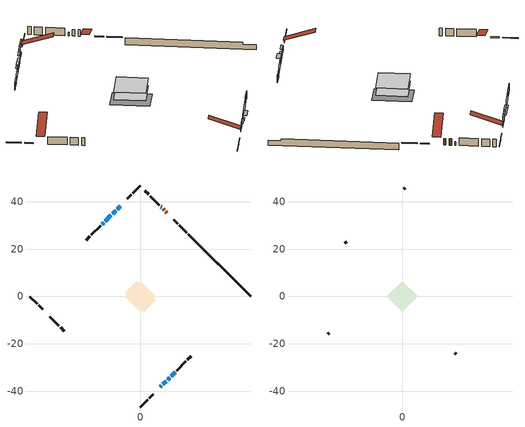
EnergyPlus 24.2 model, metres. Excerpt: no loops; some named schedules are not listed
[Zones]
conditioned space
 floor adiabatic (AdiabaticFloorConstruction): -6.54,0 0,6.54 6.54,0 0,-6.54 z0.46
 floor foundation (Slab1 construction): -6.6,1.48 -1.48,6.6 6.6,-1.48 1.48,-6.6 z-1.73
 wall outside (RimJoist1 construction): 0,-46.75 3.09,-43.66 / -46.75,0 -43.66,-3.09 / 0,46.75 -3.09,43.66 / 19.69,27.06 16.6,30.15 z0.46:0.76
 wall outside (RimJoist2 construction): 3.75,-43 5.49,-41.27 / -43,-3.75 -41.27,-5.49 / -3.75,43 -5.49,41.27 / 15.94,30.81 14.21,32.55 z0.46:0.76
 wall outside (AdiabaticWallConstruction 1): 11.21,35.54 10.84,35.92 / 10.18,36.57 9.65,37.1 z0.46:2.49
 wall outside (AdiabaticWallConstruction): 8.48,-38.27 8.95,-37.8 / 8.99,37.76 8.78,37.98 z0.46:1.68; -8.48,38.27 -9.77,36.98 / -10.43,36.32 -11.72,35.03 z0.46:1.07; -12.38,34.37 -14.86,31.89 / 11.56,-35.19 12.39,-34.37 z0.46:1.53; -15.51,31.24 -16.13,30.63 z0.46:1.38; 9.61,-37.14 10.9,-35.85 / 13.04,-33.71 14.77,-31.99 z0.46:2.19
 wall outside (Wall1 construction): 15.42,-31.33 19.31,-27.45 / -38.27,-8.48 -34.39,-12.36 / -16.78,29.97 -20.66,26.09 / 8.12,38.63 4.24,42.51 z0.46:2.9
 wall outside (Wall2 construction): 19.96,-26.79 21.57,-25.18 / -33.73,-13.02 -32.13,-14.63 / -21.32,25.43 -22.93,23.82 / 3.58,43.17 1.97,44.78 z0.46:2.9
 wall foundation (FoundationWall1 construction): 20.35,26.4,-1.73 20.35,26.4,0.46 44.11,2.64,0.46 44.11,2.64,-0.14 46.75,0,-0.14 46.75,0,-1.73
 window (WindowConstruction 5): 8.48,-38.27 8.95,-37.8 z0.46:1.68
 window (WindowConstruction 7): -8.48,38.27 -9.77,36.98 z0.46:1.07
 window (WindowConstruction 8): -10.43,36.32 -11.72,35.03 z0.46:1.07
 window (WindowConstruction): -12.38,34.37 -14.86,31.89 z0.46:1.53
 window (WindowConstruction 1): -15.51,31.24 -16.12,30.63 z0.46:1.37
 window (WindowConstruction 2): 9.61,-37.14 10.9,-35.85 z0.46:2.19
 window (WindowConstruction 3): 11.56,-35.19 12.38,-34.37 z0.46:1.53
 window (WindowConstruction 6): 8.99,37.76 8.78,37.97 z0.46:1.68
 window (WindowConstruction 4): 13.04,-33.71 14.77,-31.99 z0.46:2.19
 door (Door): 11.21,35.54 10.84,35.92 z0.46:2.49
 door (Door 1): 10.18,36.57 9.65,37.1 z0.46:2.49
 ceiling adiabatic (AdiabaticFloorConstruction): 0,-6.54 6.54,0 0,6.54 -6.54,0 z0.46
attic - vented
 floor to conditioned space (Floor1 construction Reversed): -6.54,0 0,6.54 6.54,0 0,-6.54 z2.9
 wall outside (Wall3 construction): 22.23,-24.53 22.89,-23.87 / -31.47,-15.28 -30.81,-15.94 / -23.58,23.17 -24.24,22.51 / 1.32,45.43 0.66,46.1 z0.46:2.9
 roof outside (Roof1 construction): 7.82,-38.93,2.9 1.45,-32.56,5.9 -0.23,-34.24,5.9 6.14,-40.61,2.9; -38.93,-7.82,2.9 -32.56,-1.45,5.9 -34.24,0.23,5.9 -40.61,-6.14,2.9; -7.82,38.93,2.9 -1.45,32.56,5.9 0.23,34.24,5.9 -6.14,40.61,2.9; 11.87,34.88,2.9 5.5,28.51,5.9 7.18,26.83,5.9 13.55,33.2,2.9
shading: -11.64,35.11 -6.61,40.14 -6.9,40.43 -11.93,35.4 z3.71; -13.59,33.16 -8.56,38.19 -8.85,38.48 -13.88,33.45 z3.71; -15.07,31.68 -12.17,34.58 -12.6,35.01 -15.5,32.11 z1.83; -16.34,30.42 -15.3,31.45 -15.73,31.88 -16.77,30.85 z1.67; 11.11,-35.64 9.4,-37.35 9.83,-37.79 11.54,-36.07 z2.49; 12.6,-34.16 11.35,-35.4 11.78,-35.84 13.03,-34.59 z1.83; 14.91,-31.84 12.9,-33.85 13.76,-34.72 15.77,-32.71 z2.39
[Building]
Building 1: Terrain=Suburbs
[Site:Location]
Quebec Intl AP_QC: Latitude {deg}=46.8; Longitude {deg}=-71.38; Time Zone {hr}=-5; Elevation {m}=74; Keep Site Location Information=Yes
[Site:GroundTemperature:Shallow]
0.0108218, -2.24938, -2.43038, -1.3578, 2.94801, 7.23376, 10.9493, 13.303, 13.5029, 11.5886, 7.96783, 3.81355
[Site:WaterMainsTemperature]
Calculation Method=Schedule; Temperature Schedule=mains temperature schedule
[Material] Roughness=Rough; Thermal Absorptance=0.9
Name | Thickness {m} | Conductivity {W/m-K} | Density {kg/m3} | Specific Heat {J/kg-K} | Solar Absorptance | Visible Absorptance
asphalt or fiberglass shingles | 0.00635 | 0.162714 | 1121.4 | 1465.45 | 0.4 | 0.4
ceiling loosefill ins | 0.169333 | 0.0480833 | 16.02 | 1046.75 | 0.7 | 0.7
ceiling stud and cavity | 0.1397 | 1.04387 | 65.682 | 1177.47 | 0.7 | 0.7
concrete 4.0 in. | 0.1016 | 1.803125 | 2242.8 | 837.4 | 0.7 | 0.7
concrete 8.0 in. | 0.2032 | 1.803125 | 2242.8 | 837.4 | 0.7 | 0.7
door material | 0.04445 | 0.053851 | 512.64 | 1214.23 | 0.7 | 0.7
exterior vertical ins | 0.0238415 | 0.029427 | 32.04 | 1214.23 | 0.7 | 0.7
floor covering | 0.0127 | 0.0433444 | 54.468 | 1339.84 | 0.6 | 0.6
floor rigid ins; wall rigid ins 1 | 0.512978 | 0.029427 | 32.04 | 1214.23 | 0.7 | 0.7
floor stud and cavity | 0.1397 | 1.75129 | 37.0049 | 1207.88 | 0.7 | 0.7
furniture material conditioned space 1 | 0.1524 | 0.115458 | 640.8 | 1214.23 | 0.6 | 0.6
gypsum board | 0.0127 | 0.160291 | 801 | 837.4 | 0.6 | 0.6
gypsum board 1 | 0.0127 | 0.160291 | 801 | 837.4 | 0.7 | 0.7
osb sheathing 0.5 in. | 0.0127 | 0.115458 | 512.64 | 1214.23 | 0.7 | 0.7
osb sheathing 0.75 in. | 0.01905 | 0.115458 | 512.64 | 1214.23 | 0.7 | 0.7
osb sheathing 2.0 in. | 0.0508 | 0.115458 | 512.64 | 1214.23 | 0.7 | 0.7
rim joist rigid ins; wall rigid ins | 0.051816 | 0.029427 | 32.04 | 1214.23 | 0.7 | 0.7
rim joist stud and cavity | 0.0508 | 0.433314 | 125.044 | 1163.47 | 0.6 | 0.6
rim joist stud and cavity 1 | 0.0508 | 0.117477 | 125.044 | 1163.47 | 0.6 | 0.6
wall stud and cavity | 0.1397 | 0.770344 | 139.0536 | 1170.24 | 0.7 | 0.7
wall stud and cavity 1 | 0.1397 | 0.0765075 | 139.0536 | 1170.24 | 0.7 | 0.7
wall stud and cavity 2 | 0.0889 | 6.9971 | 50.32683 | 1063.81 | 0.6 | 0.6
wall stud and cavity 3 | 0.0889 | 0.380278 | 52.3479 | 1209.89 | 0.7 | 0.7
wall stud and cavity 4 | 0.0889 | 0.391764 | 83.0341 | 1211.67 | 0.7 | 0.7
wood siding | 0.0254 | 0.102417 | 544.68 | 1172.36 | 0.4 | 0.4
wood siding 1 | 0.00254 | 0.102417 | 544.68 | 1172.36 | 0.4 | 0.4
wood siding 2; wood siding 3; wood siding 4 | 0.0254 | 0.102417 | 544.68 | 1172.36 | 0.7 | 0.7
[WindowMaterial:SimpleGlazingSystem]
Name | U-Factor {W/m2-K} | Solar Heat Gain Coefficient
WindowMaterial | 4.13018 | 0.68
WindowMaterial 1 | 4.45042 | 0.66
WindowMaterial 2 | 3.650954 | 0.71
WindowMaterial 3 | 3.55102 | 0.72
WindowMaterial 4 | 2.76291 | 0.61
WindowMaterial 5 | 2.742474 | 0.56
WindowMaterial 6 | 4.93078 | 0.57
WindowMaterial 7 | 4.6747 | 0.52
[Construction]
AdiabaticFloorConstruction: floor stud and cavity, floor rigid ins, osb sheathing 0.75 in., floor covering
AdiabaticWallConstruction: wood siding 3, wall rigid ins 1, wall stud and cavity 3, gypsum board
AdiabaticWallConstruction 1: wood siding 4, wall rigid ins 1, wall stud and cavity 3, gypsum board
Door; Door 1: door material
Floor1 construction Reversed: gypsum board, ceiling stud and cavity, ceiling loosefill ins
FoundationWall1 construction: concrete 8.0 in., gypsum board 1
furniture construction conditioned space 1: furniture material conditioned space 1
PartitionWallConstruction: gypsum board, wall stud and cavity 4, gypsum board
RimJoist1 construction: wood siding 2, osb sheathing 2.0 in., rim joist stud and cavity
RimJoist2 construction: wood siding 2, rim joist rigid ins, osb sheathing 2.0 in., rim joist stud and cavity 1
Roof1 construction: asphalt or fiberglass shingles
Slab1 construction: concrete 4.0 in.
Wall1 construction: wood siding, wall rigid ins, osb sheathing 0.5 in., wall stud and cavity, gypsum board
Wall2 construction: wood siding, osb sheathing 0.5 in., wall stud and cavity 1, gypsum board
Wall3 construction: wood siding 1, wall stud and cavity 2
WindowConstruction; WindowConstruction 3: WindowMaterial
WindowConstruction 1: WindowMaterial 1
WindowConstruction 2: WindowMaterial 2
WindowConstruction 4: WindowMaterial 3
WindowConstruction 5: WindowMaterial 4
WindowConstruction 6: WindowMaterial 5
WindowConstruction 7: WindowMaterial 6
WindowConstruction 8: WindowMaterial 7
[Zone] Multiplier=1; Part of Total Floor Area=Yes
Name | Volume {m3}
attic - vented | 41.748
conditioned space | 406.4
[Space]
Name | Zone | Volume {m3}
attic - vented 1 | attic - vented | 41.748
conditioned space 1 | conditioned space | 406.4
[ZoneInfiltration:EffectiveLeakageArea]
infil attic - vented 1: Zone or Space=attic - vented 1; Schedule=Always On Discrete; Effective Air Leakage Area {cm2}=3160.98; Stack Coefficient=0.000378456; Wind Coefficient=1.3144e-05
[ZoneMixing]
whole house fan mix: Zone or Space=attic - vented; Schedule=Always On Continuous; Design Flow Rate Calculation Method=Flow/Zone; Design Flow Rate {m3/s}=0; Source Zone or Space=conditioned space
[SurfaceProperty:ExposedFoundationPerimeter]
Slab1: Exposed Perimeter Calculation Method=TotalExposedPerimeter; Total Exposed Perimeter {m}=37.339
[InternalMass] Zone or ZoneList=conditioned space; Space or SpaceList=conditioned space 1
Name | Construction | Surface Area {m2}
furniture mass conditioned space 1 | furniture construction conditioned space 1 | 67.336
partition wall mass | PartitionWallConstruction | 168.34
[Lights]
interior lighting: Zone or ZoneList or Space or SpaceList=conditioned space 1; Schedule=interior lighting schedule; Design Level Calculation Method=LightingLevel; Lighting Level {W}=343.2; Return Air Fraction=0; Fraction Radiant=0.6; Fraction Visible=0.2; Fraction Replaceable=1
[People]
occupants: Zone or ZoneList or Space or SpaceList=conditioned space 1; Number of People Schedule=occupants schedule; Number of People Calculation Method=People; Number of People=3; Fraction Radiant=0.314171; Sensible Heat Fraction=0.56303; Activity Level Schedule=occupants activity schedule; Carbon Dioxide Generation Rate {m3/s-W}=0; Enable ASHRAE 55 Comfort Warnings=No; Mean Radiant Temperature Calculation Type=EnclosureAveraged
[ElectricEquipment] Zone or ZoneList or Space or SpaceList=conditioned space 1; Design Level Calculation Method=EquipmentLevel
Name | Schedule | Design Level {W} | Fraction Latent | Fraction Radiant | Fraction Lost
clothes dryer | clothes dryer schedule | 140.772 | 0.015 | 0.081 | 0.85
clothes washer | clothes washer schedule | 32.1985 | 0.03 | 0.162 | 0.7
cooking range | cooking range schedule | 215.147 | 0.08 | 0.432 | 0.2
dishwasher | dishwasher schedule | 66.8632 | 0.3 | 0.18 | 0.4
fridge | fridge schedule | 72.9452 | 0 | 0.6 | 0
mech vent bath fan 0 | mech vent bath fan 0 schedule | 50.2 | 0 | 0 | 1
mech vent bath fan 1 | mech vent bath fan 1 schedule | 50.2 | 0 | 0 | 1
mech vent house fan | mech vent house fan schedule | 0 | 0 | 0 | 1
mech vent house fan cfis | mech vent house fan cfis schedule | 0 | 0 | 0 | 0
mech vent range fan 0 | mech vent range fan 0 schedule | 57 | 0 | 0 | 1
misc plug loads | misc plug loads schedule | 494.7 | 0.045 | 0.513 | 0.1
whole house fan | Always On Discrete | 0 | 0 | 0 | 1
[OtherEquipment] Zone or ZoneList or Space or SpaceList=conditioned space 1; Design Level Calculation Method=EquipmentLevel
Name | Fuel Type | Schedule | Design Level {W} | Fraction Latent | Fraction Radiant | Fraction Lost
clothes dryer 1 | Electricity | clothes dryer schedule | 0 | 0.015 | 0.081 | 0.85
cooking range 1 | Electricity | cooking range schedule | 0 | 0.08 | 0.432 | 0.2
general water use latent | None | general water use schedule | 62.594 | 1 | 0 | 0
general water use sensible | None | general water use schedule | -61.6891 | 0 | 0.6 | 0
mech vent house fan latent load | None | Always On Discrete | 0 | 1 | 0 | 0
mech vent house fan sensible load | None | Always On Discrete | 0 | 0 | 0 | 0
water heater energy adjustment1 | Electricity | Always On Discrete | 0.01 | 0 | 0 | 1
[ZoneInfiltration:DesignFlowRate] Zone or ZoneList or Space or SpaceList=conditioned space 1; Schedule=Always On Discrete; Design Flow Rate Calculation Method=Flow/Zone; Design Flow Rate {m3/s}=0
infil flow; natural vent flow; whole house fan flow
[Foundation:Kiva]
Foundation Kiva 1: Initial Indoor Air Temperature {C}=18; Wall Height Above Grade {m}=0.459974; Wall Depth Below Slab {m}=0.2032; Custom Block Material Name 1=exterior vertical ins; Custom Block Depth 1 {m}=2.189988; Custom Block X Position 1 {m}=0.2159; Custom Block Z Position 1 {m}=0
[Foundation:Kiva:Settings]
Soil Conductivity {W/m-K}=0.849921; Soil Density {kg/m3}=1842.3; Soil Specific Heat {J/kg-K}=418.7; Ground Solar Absorptivity=0.9; Ground Thermal Absorptivity=0.9; Ground Surface Roughness {m}=0.03; Far-Field Width {m}=40; Deep-Ground Boundary Condition=ZeroFlux; Deep-Ground Depth {m}=40; Minimum Cell Dimension {m}=0.2; Maximum Cell Growth Coefficient=3; Simulation Timestep=Timestep
[Exterior:Lights]
exterior lighting: Schedule=exterior lighting schedule; Design Level {W}=75.6
[Schedule:Constant]
Name | Hourly Value
Always On Continuous; mech vent house fan schedule; mech vent house fan cfis schedule; Always On Discrete | 1
occupants activity schedule | 117.228
fridge schedule | 0
[Schedule:Week:Daily]
interior lighting schedule Week Rule - Jan1-Jan27: interior lighting schedule day, interior lighting schedule day, interior lighting schedule day, interior lighting schedule day, interior lighting schedule day, interior lighting schedule day, interior lighting schedule day, interior lighting schedule default day, interior lighting schedule default day, interior lighting schedule default day, interior lighting schedule default day, interior lighting schedule default day
interior lighting schedule Week Rule - Jan28-Feb3: interior lighting schedule day, interior lighting schedule day, interior lighting schedule day, interior lighting schedule day, interior lighting schedule day 1, interior lighting schedule day 1, interior lighting schedule day 1, interior lighting schedule default day, interior lighting schedule default day, interior lighting schedule default day, interior lighting schedule default day, interior lighting schedule default day
interior lighting schedule Week Rule - Feb4-Feb24: interior lighting schedule day 1, interior lighting schedule day 1, interior lighting schedule day 1, interior lighting schedule day 1, interior lighting schedule day 1, interior lighting schedule day 1, interior lighting schedule day 1, interior lighting schedule default day, interior lighting schedule default day, interior lighting schedule default day, interior lighting schedule default day, interior lighting schedule default day
interior lighting schedule Week Rule - Feb25-Mar3: interior lighting schedule day 1, interior lighting schedule day 1, interior lighting schedule day 1, interior lighting schedule day 1, interior lighting schedule day 2, interior lighting schedule day 2, interior lighting schedule day 2, interior lighting schedule default day, interior lighting schedule default day, interior lighting schedule default day, interior lighting schedule default day, interior lighting schedule default day
interior lighting schedule Week Rule - Mar4-Mar31: interior lighting schedule day 2, interior lighting schedule day 2, interior lighting schedule day 2, interior lighting schedule day 2, interior lighting schedule day 2, interior lighting schedule day 2, interior lighting schedule day 2, interior lighting schedule default day, interior lighting schedule default day, interior lighting schedule default day, interior lighting schedule default day, interior lighting schedule default day
interior lighting schedule Week Rule - Apr1-Apr28: interior lighting schedule day 3, interior lighting schedule day 3, interior lighting schedule day 3, interior lighting schedule day 3, interior lighting schedule day 3, interior lighting schedule day 3, interior lighting schedule day 3, interior lighting schedule default day, interior lighting schedule default day, interior lighting schedule default day, interior lighting schedule default day, interior lighting schedule default day
interior lighting schedule Week Rule - Apr29-May5: interior lighting schedule day 3, interior lighting schedule day 3, interior lighting schedule day 4, interior lighting schedule day 4, interior lighting schedule day 4, interior lighting schedule day 4, interior lighting schedule day 4, interior lighting schedule default day, interior lighting schedule default day, interior lighting schedule default day, interior lighting schedule default day, interior lighting schedule default day
interior lighting schedule Week Rule - May6-May26: interior lighting schedule day 4, interior lighting schedule day 4, interior lighting schedule day 4, interior lighting schedule day 4, interior lighting schedule day 4, interior lighting schedule day 4, interior lighting schedule day 4, interior lighting schedule default day, interior lighting schedule default day, interior lighting schedule default day, interior lighting schedule default day, interior lighting schedule default day
interior lighting schedule Week Rule - May27-Jun2: interior lighting schedule day 4, interior lighting schedule day 4, interior lighting schedule day 4, interior lighting schedule day 4, interior lighting schedule day 4, interior lighting schedule day 5, interior lighting schedule day 5, interior lighting schedule default day, interior lighting schedule default day, interior lighting schedule default day, interior lighting schedule default day, interior lighting schedule default day
interior lighting schedule Week Rule - Jun3-Jun30: interior lighting schedule day 5, interior lighting schedule day 5, interior lighting schedule day 5, interior lighting schedule day 5, interior lighting schedule day 5, interior lighting schedule day 5, interior lighting schedule day 5, interior lighting schedule default day, interior lighting schedule default day, interior lighting schedule default day, interior lighting schedule default day, interior lighting schedule default day
interior lighting schedule Week Rule - Jul1-Jul28: interior lighting schedule day 6, interior lighting schedule day 6, interior lighting schedule day 6, interior lighting schedule day 6, interior lighting schedule day 6, interior lighting schedule day 6, interior lighting schedule day 6, interior lighting schedule default day, interior lighting schedule default day, interior lighting schedule default day, interior lighting schedule default day, interior lighting schedule default day
interior lighting schedule Week Rule - Jul29-Aug4: interior lighting schedule day 6, interior lighting schedule day 6, interior lighting schedule day 6, interior lighting schedule day 7, interior lighting schedule day 7, interior lighting schedule day 7, interior lighting schedule day 7, interior lighting schedule default day, interior lighting schedule default day, interior lighting schedule default day, interior lighting schedule default day, interior lighting schedule default day
interior lighting schedule Week Rule - Aug5-Aug25: interior lighting schedule day 7, interior lighting schedule day 7, interior lighting schedule day 7, interior lighting schedule day 7, interior lighting schedule day 7, interior lighting schedule day 7, interior lighting schedule day 7, interior lighting schedule default day, interior lighting schedule default day, interior lighting schedule default day, interior lighting schedule default day, interior lighting schedule default day
interior lighting schedule Week Rule - Aug26-Sep1: interior lighting schedule day 7, interior lighting schedule day 7, interior lighting schedule day 7, interior lighting schedule day 7, interior lighting schedule day 7, interior lighting schedule day 7, interior lighting schedule day 8, interior lighting schedule default day, interior lighting schedule default day, interior lighting schedule default day, interior lighting schedule default day, interior lighting schedule default day
interior lighting schedule Week Rule - Sep2-Sep29: interior lighting schedule day 8, interior lighting schedule day 8, interior lighting schedule day 8, interior lighting schedule day 8, interior lighting schedule day 8, interior lighting schedule day 8, interior lighting schedule day 8, interior lighting schedule default day, interior lighting schedule default day, interior lighting schedule default day, interior lighting schedule default day, interior lighting schedule default day
interior lighting schedule Week Rule - Sep30-Oct6: interior lighting schedule day 8, interior lighting schedule day 9, interior lighting schedule day 9, interior lighting schedule day 9, interior lighting schedule day 9, interior lighting schedule day 9, interior lighting schedule day 9, interior lighting schedule default day, interior lighting schedule default day, interior lighting schedule default day, interior lighting schedule default day, interior lighting schedule default day
interior lighting schedule Week Rule - Oct7-Oct27: interior lighting schedule day 9, interior lighting schedule day 9, interior lighting schedule day 9, interior lighting schedule day 9, interior lighting schedule day 9, interior lighting schedule day 9, interior lighting schedule day 9, interior lighting schedule default day, interior lighting schedule default day, interior lighting schedule default day, interior lighting schedule default day, interior lighting schedule default day
interior lighting schedule Week Rule - Oct28-Nov3: interior lighting schedule day 9, interior lighting schedule day 9, interior lighting schedule day 9, interior lighting schedule day 9, interior lighting schedule day 10, interior lighting schedule day 10, interior lighting schedule day 10, interior lighting schedule default day, interior lighting schedule default day, interior lighting schedule default day, interior lighting schedule default day, interior lighting schedule default day
interior lighting schedule Week Rule - Nov4-Nov24: interior lighting schedule day 10, interior lighting schedule day 10, interior lighting schedule day 10, interior lighting schedule day 10, interior lighting schedule day 10, interior lighting schedule day 10, interior lighting schedule day 10, interior lighting schedule default day, interior lighting schedule default day, interior lighting schedule default day, interior lighting schedule default day, interior lighting schedule default day
interior lighting schedule Week Rule - Nov25-Dec1: interior lighting schedule day 10, interior lighting schedule day 10, interior lighting schedule day 10, interior lighting schedule day 10, interior lighting schedule day 10, interior lighting schedule day 10, interior lighting schedule day 11, interior lighting schedule default day, interior lighting schedule default day, interior lighting schedule default day, interior lighting schedule default day, interior lighting schedule default day
interior lighting schedule Week Rule - Dec2-Dec31: interior lighting schedule day 11, interior lighting schedule day 11, interior lighting schedule day 11, interior lighting schedule day 11, interior lighting schedule day 11, interior lighting schedule day 11, interior lighting schedule day 11, interior lighting schedule default day, interior lighting schedule default day, interior lighting schedule default day, interior lighting schedule default day, interior lighting schedule default day
occupants schedule Week Rule - Jan1-Dec31: occupants schedule day, occupants schedule day, occupants schedule day, occupants schedule day, occupants schedule day, occupants schedule day, occupants schedule day, occupants schedule default day, occupants schedule default day, occupants schedule default day, occupants schedule default day, occupants schedule default day
clothes dryer schedule Week Rule - Jan1-Dec31: clothes dryer schedule day, clothes dryer schedule day, clothes dryer schedule day, clothes dryer schedule day, clothes dryer schedule day, clothes dryer schedule day, clothes dryer schedule day, clothes dryer schedule default day, clothes dryer schedule default day, clothes dryer schedule default day, clothes dryer schedule default day, clothes dryer schedule default day
clothes washer schedule Week Rule - Jan1-Dec31: clothes washer schedule day, clothes washer schedule day, clothes washer schedule day, clothes washer schedule day, clothes washer schedule day, clothes washer schedule day, clothes washer schedule day, clothes washer schedule default day, clothes washer schedule default day, clothes washer schedule default day, clothes washer schedule default day, clothes washer schedule default day
cooking range schedule Week Rule - Jan1-Dec31: cooking range schedule day, cooking range schedule day, cooking range schedule day, cooking range schedule day, cooking range schedule day, cooking range schedule day, cooking range schedule day, cooking range schedule default day, cooking range schedule default day, cooking range schedule default day, cooking range schedule default day, cooking range schedule default day
dishwasher schedule Week Rule - Jan1-Dec31: dishwasher schedule day, dishwasher schedule day, dishwasher schedule day, dishwasher schedule day, dishwasher schedule day, dishwasher schedule day, dishwasher schedule day, dishwasher schedule default day, dishwasher schedule default day, dishwasher schedule default day, dishwasher schedule default day, dishwasher schedule default day
mech vent bath fan 0 schedule Week Rule - Jan1-Dec31: mech vent bath fan 0 schedule day, mech vent bath fan 0 schedule day, mech vent bath fan 0 schedule day, mech vent bath fan 0 schedule day, mech vent bath fan 0 schedule day, mech vent bath fan 0 schedule day, mech vent bath fan 0 schedule day, mech vent bath fan 0 schedule default day, mech vent bath fan 0 schedule default day, mech vent bath fan 0 schedule default day, mech vent bath fan 0 schedule default day, mech vent bath fan 0 schedule default day
mech vent bath fan 1 schedule Week Rule - Jan1-Dec31: mech vent bath fan 1 schedule day, mech vent bath fan 1 schedule day, mech vent bath fan 1 schedule day, mech vent bath fan 1 schedule day, mech vent bath fan 1 schedule day, mech vent bath fan 1 schedule day, mech vent bath fan 1 schedule day, mech vent bath fan 1 schedule default day, mech vent bath fan 1 schedule default day, mech vent bath fan 1 schedule default day, mech vent bath fan 1 schedule default day, mech vent bath fan 1 schedule default day
mech vent range fan 0 schedule Week Rule - Jan1-Dec31: mech vent range fan 0 schedule day, mech vent range fan 0 schedule day, mech vent range fan 0 schedule day, mech vent range fan 0 schedule day, mech vent range fan 0 schedule day, mech vent range fan 0 schedule day, mech vent range fan 0 schedule day, mech vent range fan 0 schedule default day, mech vent range fan 0 schedule default day, mech vent range fan 0 schedule default day, mech vent range fan 0 schedule default day, mech vent range fan 0 schedule default day
misc plug loads schedule Week Rule - Jan1-Dec31: misc plug loads schedule day, misc plug loads schedule day, misc plug loads schedule day, misc plug loads schedule day, misc plug loads schedule day, misc plug loads schedule day, misc plug loads schedule day, misc plug loads schedule default day, misc plug loads schedule default day, misc plug loads schedule default day, misc plug loads schedule default day, misc plug loads schedule default day
general water use schedule Week Rule - Jan1-Dec31: general water use schedule day, general water use schedule day, general water use schedule day, general water use schedule day, general water use schedule day, general water use schedule day, general water use schedule day, general water use schedule default day, general water use schedule default day, general water use schedule default day, general water use schedule default day, general water use schedule default day
exterior lighting schedule Week Rule - Jan1-Jan27: exterior lighting schedule day, exterior lighting schedule day, exterior lighting schedule day, exterior lighting schedule day, exterior lighting schedule day, exterior lighting schedule day, exterior lighting schedule day, exterior lighting schedule default day, exterior lighting schedule default day, exterior lighting schedule default day, exterior lighting schedule default day, exterior lighting schedule default day
exterior lighting schedule Week Rule - Jan28-Feb3: exterior lighting schedule day, exterior lighting schedule day, exterior lighting schedule day, exterior lighting schedule day, exterior lighting schedule day 1, exterior lighting schedule day 1, exterior lighting schedule day 1, exterior lighting schedule default day, exterior lighting schedule default day, exterior lighting schedule default day, exterior lighting schedule default day, exterior lighting schedule default day
exterior lighting schedule Week Rule - Feb4-Feb24: exterior lighting schedule day 1, exterior lighting schedule day 1, exterior lighting schedule day 1, exterior lighting schedule day 1, exterior lighting schedule day 1, exterior lighting schedule day 1, exterior lighting schedule day 1, exterior lighting schedule default day, exterior lighting schedule default day, exterior lighting schedule default day, exterior lighting schedule default day, exterior lighting schedule default day
exterior lighting schedule Week Rule - Feb25-Mar3: exterior lighting schedule day 1, exterior lighting schedule day 1, exterior lighting schedule day 1, exterior lighting schedule day 1, exterior lighting schedule day 2, exterior lighting schedule day 2, exterior lighting schedule day 2, exterior lighting schedule default day, exterior lighting schedule default day, exterior lighting schedule default day, exterior lighting schedule default day, exterior lighting schedule default day
exterior lighting schedule Week Rule - Mar4-Mar31: exterior lighting schedule day 2, exterior lighting schedule day 2, exterior lighting schedule day 2, exterior lighting schedule day 2, exterior lighting schedule day 2, exterior lighting schedule day 2, exterior lighting schedule day 2, exterior lighting schedule default day, exterior lighting schedule default day, exterior lighting schedule default day, exterior lighting schedule default day, exterior lighting schedule default day
exterior lighting schedule Week Rule - Apr1-Apr28: exterior lighting schedule day 3, exterior lighting schedule day 3, exterior lighting schedule day 3, exterior lighting schedule day 3, exterior lighting schedule day 3, exterior lighting schedule day 3, exterior lighting schedule day 3, exterior lighting schedule default day, exterior lighting schedule default day, exterior lighting schedule default day, exterior lighting schedule default day, exterior lighting schedule default day
exterior lighting schedule Week Rule - Apr29-May5: exterior lighting schedule day 3, exterior lighting schedule day 3, exterior lighting schedule day 4, exterior lighting schedule day 4, exterior lighting schedule day 4, exterior lighting schedule day 4, exterior lighting schedule day 4, exterior lighting schedule default day, exterior lighting schedule default day, exterior lighting schedule default day, exterior lighting schedule default day, exterior lighting schedule default day
exterior lighting schedule Week Rule - May6-May26: exterior lighting schedule day 4, exterior lighting schedule day 4, exterior lighting schedule day 4, exterior lighting schedule day 4, exterior lighting schedule day 4, exterior lighting schedule day 4, exterior lighting schedule day 4, exterior lighting schedule default day, exterior lighting schedule default day, exterior lighting schedule default day, exterior lighting schedule default day, exterior lighting schedule default day
exterior lighting schedule Week Rule - May27-Jun2: exterior lighting schedule day 4, exterior lighting schedule day 4, exterior lighting schedule day 4, exterior lighting schedule day 4, exterior lighting schedule day 4, exterior lighting schedule day 5, exterior lighting schedule day 5, exterior lighting schedule default day, exterior lighting schedule default day, exterior lighting schedule default day, exterior lighting schedule default day, exterior lighting schedule default day
exterior lighting schedule Week Rule - Jun3-Jun30: exterior lighting schedule day 5, exterior lighting schedule day 5, exterior lighting schedule day 5, exterior lighting schedule day 5, exterior lighting schedule day 5, exterior lighting schedule day 5, exterior lighting schedule day 5, exterior lighting schedule default day, exterior lighting schedule default day, exterior lighting schedule default day, exterior lighting schedule default day, exterior lighting schedule default day
exterior lighting schedule Week Rule - Jul1-Jul28: exterior lighting schedule day 6, exterior lighting schedule day 6, exterior lighting schedule day 6, exterior lighting schedule day 6, exterior lighting schedule day 6, exterior lighting schedule day 6, exterior lighting schedule day 6, exterior lighting schedule default day, exterior lighting schedule default day, exterior lighting schedule default day, exterior lighting schedule default day, exterior lighting schedule default day
exterior lighting schedule Week Rule - Jul29-Aug4: exterior lighting schedule day 6, exterior lighting schedule day 6, exterior lighting schedule day 6, exterior lighting schedule day 7, exterior lighting schedule day 7, exterior lighting schedule day 7, exterior lighting schedule day 7, exterior lighting schedule default day, exterior lighting schedule default day, exterior lighting schedule default day, exterior lighting schedule default day, exterior lighting schedule default day
exterior lighting schedule Week Rule - Aug5-Aug25: exterior lighting schedule day 7, exterior lighting schedule day 7, exterior lighting schedule day 7, exterior lighting schedule day 7, exterior lighting schedule day 7, exterior lighting schedule day 7, exterior lighting schedule day 7, exterior lighting schedule default day, exterior lighting schedule default day, exterior lighting schedule default day, exterior lighting schedule default day, exterior lighting schedule default day
exterior lighting schedule Week Rule - Aug26-Sep1: exterior lighting schedule day 7, exterior lighting schedule day 7, exterior lighting schedule day 7, exterior lighting schedule day 7, exterior lighting schedule day 7, exterior lighting schedule day 7, exterior lighting schedule day 8, exterior lighting schedule default day, exterior lighting schedule default day, exterior lighting schedule default day, exterior lighting schedule default day, exterior lighting schedule default day
exterior lighting schedule Week Rule - Sep2-Sep29: exterior lighting schedule day 8, exterior lighting schedule day 8, exterior lighting schedule day 8, exterior lighting schedule day 8, exterior lighting schedule day 8, exterior lighting schedule day 8, exterior lighting schedule day 8, exterior lighting schedule default day, exterior lighting schedule default day, exterior lighting schedule default day, exterior lighting schedule default day, exterior lighting schedule default day
exterior lighting schedule Week Rule - Sep30-Oct6: exterior lighting schedule day 8, exterior lighting schedule day 9, exterior lighting schedule day 9, exterior lighting schedule day 9, exterior lighting schedule day 9, exterior lighting schedule day 9, exterior lighting schedule day 9, exterior lighting schedule default day, exterior lighting schedule default day, exterior lighting schedule default day, exterior lighting schedule default day, exterior lighting schedule default day
exterior lighting schedule Week Rule - Oct7-Oct27: exterior lighting schedule day 9, exterior lighting schedule day 9, exterior lighting schedule day 9, exterior lighting schedule day 9, exterior lighting schedule day 9, exterior lighting schedule day 9, exterior lighting schedule day 9, exterior lighting schedule default day, exterior lighting schedule default day, exterior lighting schedule default day, exterior lighting schedule default day, exterior lighting schedule default day
exterior lighting schedule Week Rule - Oct28-Nov3: exterior lighting schedule day 9, exterior lighting schedule day 9, exterior lighting schedule day 9, exterior lighting schedule day 9, exterior lighting schedule day 10, exterior lighting schedule day 10, exterior lighting schedule day 10, exterior lighting schedule default day, exterior lighting schedule default day, exterior lighting schedule default day, exterior lighting schedule default day, exterior lighting schedule default day
exterior lighting schedule Week Rule - Nov4-Nov24: exterior lighting schedule day 10, exterior lighting schedule day 10, exterior lighting schedule day 10, exterior lighting schedule day 10, exterior lighting schedule day 10, exterior lighting schedule day 10, exterior lighting schedule day 10, exterior lighting schedule default day, exterior lighting schedule default day, exterior lighting schedule default day, exterior lighting schedule default day, exterior lighting schedule default day
[Schedule:Year]
interior lighting schedule: interior lighting schedule Week Rule - Jan1-Jan27, 1, 1, 1, 27, interior lighting schedule Week Rule - Jan28-Feb3, 1, 28, 2, 3, interior lighting schedule Week Rule - Feb4-Feb24, 2, 4, 2, 24, interior lighting schedule Week Rule - Feb25-Mar3, 2, 25, 3, 3, interior lighting schedule Week Rule - Mar4-Mar31, 3, 4, 3, 31, interior lighting schedule Week Rule - Apr1-Apr28, 4, 1, 4, 28, interior lighting schedule Week Rule - Apr29-May5, 4, 29, 5, 5, interior lighting schedule Week Rule - May6-May26, 5, 6, 5, 26, interior lighting schedule Week Rule - May27-Jun2, 5, 27, 6, 2, interior lighting schedule Week Rule - Jun3-Jun30, 6, 3, 6, 30, interior lighting schedule Week Rule - Jul1-Jul28, 7, 1, 7, 28, interior lighting schedule Week Rule - Jul29-Aug4, 7, 29, 8, 4, interior lighting schedule Week Rule - Aug5-Aug25, 8, 5, 8, 25, interior lighting schedule Week Rule - Aug26-Sep1, 8, 26, 9, 1, interior lighting schedule Week Rule - Sep2-Sep29, 9, 2, 9, 29, interior lighting schedule Week Rule - Sep30-Oct6, 9, 30, 10, 6, interior lighting schedule Week Rule - Oct7-Oct27, 10, 7, 10, 27, interior lighting schedule Week Rule - Oct28-Nov3, 10, 28, 11, 3, interior lighting schedule Week Rule - Nov4-Nov24, 11, 4, 11, 24, interior lighting schedule Week Rule - Nov25-Dec1, 11, 25, 12, 1, interior lighting schedule Week Rule - Dec2-Dec31, 12, 2, 12, 31
occupants schedule: occupants schedule Week Rule - Jan1-Dec31, 1, 1, 12, 31
clothes dryer schedule: clothes dryer schedule Week Rule - Jan1-Dec31, 1, 1, 12, 31
clothes washer schedule: clothes washer schedule Week Rule - Jan1-Dec31, 1, 1, 12, 31
cooking range schedule: cooking range schedule Week Rule - Jan1-Dec31, 1, 1, 12, 31
dishwasher schedule: dishwasher schedule Week Rule - Jan1-Dec31, 1, 1, 12, 31
mech vent bath fan 0 schedule: mech vent bath fan 0 schedule Week Rule - Jan1-Dec31, 1, 1, 12, 31
mech vent bath fan 1 schedule: mech vent bath fan 1 schedule Week Rule - Jan1-Dec31, 1, 1, 12, 31
mech vent range fan 0 schedule: mech vent range fan 0 schedule Week Rule - Jan1-Dec31, 1, 1, 12, 31
misc plug loads schedule: misc plug loads schedule Week Rule - Jan1-Dec31, 1, 1, 12, 31
general water use schedule: general water use schedule Week Rule - Jan1-Dec31, 1, 1, 12, 31
exterior lighting schedule: exterior lighting schedule Week Rule - Jan1-Jan27, 1, 1, 1, 27, exterior lighting schedule Week Rule - Jan28-Feb3, 1, 28, 2, 3, exterior lighting schedule Week Rule - Feb4-Feb24, 2, 4, 2, 24, exterior lighting schedule Week Rule - Feb25-Mar3, 2, 25, 3, 3, exterior lighting schedule Week Rule - Mar4-Mar31, 3, 4, 3, 31, exterior lighting schedule Week Rule - Apr1-Apr28, 4, 1, 4, 28, exterior lighting schedule Week Rule - Apr29-May5, 4, 29, 5, 5, exterior lighting schedule Week Rule - May6-May26, 5, 6, 5, 26, exterior lighting schedule Week Rule - May27-Jun2, 5, 27, 6, 2, exterior lighting schedule Week Rule - Jun3-Jun30, 6, 3, 6, 30, exterior lighting schedule Week Rule - Jul1-Jul28, 7, 1, 7, 28, exterior lighting schedule Week Rule - Jul29-Aug4, 7, 29, 8, 4, exterior lighting schedule Week Rule - Aug5-Aug25, 8, 5, 8, 25, exterior lighting schedule Week Rule - Aug26-Sep1, 8, 26, 9, 1, exterior lighting schedule Week Rule - Sep2-Sep29, 9, 2, 9, 29, exterior lighting schedule Week Rule - Sep30-Oct6, 9, 30, 10, 6, exterior lighting schedule Week Rule - Oct7-Oct27, 10, 7, 10, 27, exterior lighting schedule Week Rule - Oct28-Nov3, 10, 28, 11, 3, exterior lighting schedule Week Rule - Nov4-Nov24, 11, 4, 11, 24, exterior lighting schedule Week Rule - Nov25-Dec1, 11, 25, 12, 1, exterior lighting schedule Week Rule - Dec2-Dec31, 12, 2, 12, 31
[Schedule:Compact]
mains temperature schedule: Through: 01/01, For: AllDays, Until: 24:00, 5.175, Through: 01/02, For: AllDays, Until: 24:00, 5.10167, Through: 01/03, For: AllDays, Until: 24:00, 5.02889, Through: 01/04, For: AllDays, Until: 24:00, 4.95778, Through: 01/05, For: AllDays, Until: 24:00, 4.88778, Through: 01/06, For: AllDays, Until: 24:00, 4.81833, Through: 01/07, For: AllDays, Until: 24:00, 4.75056, Through: 01/08, For: AllDays, Until: 24:00, 4.68389, Through: 01/09, For: AllDays, Until: 24:00, 4.61833, Through: 01/10, For: AllDays, Until: 24:00, 4.55389, Through: 01/11, For: AllDays, Until: 24:00, 4.49056, Through: 01/12, For: AllDays, Until: 24:00, 4.42889, Through: 01/13, For: AllDays, Until: 24:00, 4.36778, Through: 01/14, For: AllDays, Until: 24:00, 4.30889, Through: 01/15, For: AllDays, Until: 24:00, 4.25056, Through: 01/16, For: AllDays, Until: 24:00, 4.19389, Through: 01/17, For: AllDays, Until: 24:00, 4.13833, Through: 01/18, For: AllDays, Until: 24:00, 4.08444, Through: 01/19, For: AllDays, Until: 24:00, 4.03167, Through: 01/20, For: AllDays, Until: 24:00, 3.98056, Through: 01/21, For: AllDays, Until: 24:00, 3.93056, Through: 01/22, For: AllDays, Until: 24:00, 3.88222, Through: 01/23, For: AllDays, Until: 24:00, 3.835, Through: 01/24, For: AllDays, Until: 24:00, 3.78944, Through: 01/25, For: AllDays, Until: 24:00, 3.74556, Through: 01/26, For: AllDays, Until: 24:00, 3.70278, Through: 01/27, For: AllDays, Until: 24:00, 3.66167, Through: 01/28, For: AllDays, Until: 24:00, 3.62167, Through: 01/29, For: AllDays, Until: 24:00, 3.58389, Through: 01/30, For: AllDays, Until: 24:00, 3.54722, Through: 01/31, For: AllDays, Until: 24:00, 3.51167, Through: 02/01, For: AllDays, Until: 24:00, 3.47833, Through: 02/02, For: AllDays, Until: 24:00, 3.44611, Through: 02/03, For: AllDays, Until: 24:00, 3.41556, Through: 02/04, For: AllDays, Until: 24:00, 3.38667, Through: 02/05, For: AllDays, Until: 24:00, 3.35944, Through: 02/06, For: AllDays, Until: 24:00, 3.33389, Through: 02/07, For: AllDays, Until: 24:00, 3.30944, Through: 02/08, For: AllDays, Until: 24:00, 3.28667, Through: 02/09, For: AllDays, Until: 24:00, 3.26611, Through: 02/10, For: AllDays, Until: 24:00, 3.24667, Through: 02/11, For: AllDays, Until: 24:00, 3.22889, Through: 02/12, For: AllDays, Until: 24:00, 3.21278, Through: 02/13, For: AllDays, Until: 24:00, 3.19833, Through: 02/14, For: AllDays, Until: 24:00, 3.18556, Through: 02/15, For: AllDays, Until: 24:00, 3.17389, Through: 02/16, For: AllDays, Until: 24:00, 3.16444, Through: 02/17, For: AllDays, Until: 24:00, 3.15667, Through: 02/18, For: AllDays, Until: 24:00, 3.15056, Through: 02/19, For: AllDays, Until: 24:00, 3.14556, Through: 02/20, For: AllDays, Until: 24:00, 3.14278, Through: 02/21, For: AllDays, Until: 24:00, 3.14111, Through: 02/22, For: AllDays, Until: 24:00, 3.14167, Through: 02/23, For: AllDays, Until: 24:00, 3.14333, Through: 02/24, For: AllDays, Until: 24:00, 3.14722, Through: 02/25, For: AllDays, Until: 24:00, 3.15222, Through: 02/26, For: AllDays, Until: 24:00, 3.15944, Through: 02/27, For: AllDays, Until: 24:00, 3.16778, Through: 02/28, For: AllDays, Until: 24:00, 3.17778, Through: 03/01, For: AllDays, Until: 24:00, 3.18944, Through: 03/02, For: AllDays, Until: 24:00, 3.20333, Through: 03/03, For: AllDays, Until: 24:00, 3.21833, Through: 03/04, For: AllDays, Until: 24:00, 3.235, Through: 03/05, For: AllDays, Until: 24:00, 3.25333, Through: 03/06, For: AllDays, Until: 24:00, 3.27333, Through: 03/07, For: AllDays, Until: 24:00, 3.29444, Through: 03/08, For: AllDays, Until: 24:00, 3.31778, Through: 03/09, For: AllDays, Until: 24:00, 3.34222, Through: 03/10, For: AllDays, Until: 24:00, 3.36889, Through: 03/11, For: AllDays, Until: 24:00, 3.39667, Through: 03/12, For: AllDays, Until: 24:00, 3.42611, Through: 03/13, For: AllDays, Until: 24:00, 3.45722, Through: 03/14, For: AllDays, Until: 24:00, 3.49, Through: 03/15, For: AllDays, Until: 24:00, 3.52389, Through: 03/16, For: AllDays, Until: 24:00, 3.55944, Through: 03/17, For: AllDays, Until: 24:00, 3.59667, Through: 03/18, For: AllDays, Until: 24:00, 3.63556, Through: 03/19, For: AllDays, Until: 24:00, 3.67556, Through: 03/20, For: AllDays, Until: 24:00, 3.71722, Through: 03/21, For: AllDays, Until: 24:00, 3.76056, Through: 03/22, For: AllDays, Until: 24:00, 3.80556, Through: 03/23, For: AllDays, Until: 24:00, 3.85111, Through: 03/24, For: AllDays, Until: 24:00, 3.89889, Through: 03/25, For: AllDays, Until: 24:00, 3.94778, Through: 03/26, For: AllDays, Until: 24:00, 3.99833, Through: 03/27, For: AllDays, Until: 24:00, 4.05, Through: 03/28, For: AllDays, Until: 24:00, 4.10333, Through: 03/29, For: AllDays, Until: 24:00, 4.15778, Through: 03/30, For: AllDays, Until: 24:00, 4.21333, Through: 03/31, For: AllDays, Until: 24:00, 4.27056, Through: 04/01, For: AllDays, Until: 24:00, 4.32944, Through: 04/02, For: AllDays, Until: 24:00, 4.38889, Through: 04/03, For: AllDays, Until: 24:00, 4.45, Through: 04/04, For: AllDays, Until: 24:00, 4.51222, Through: 04/05, For: AllDays, Until: 24:00, 4.57611, Through: 04/06, For: AllDays, Until: 24:00, 4.64056, Through: 04/07, For: AllDays, Until: 24:00, 4.70667, Through: 04/08, For: AllDays, Until: 24:00, 4.77389, Through: 04/09, For: AllDays, Until: 24:00, 4.84222, Through: 04/10, For: AllDays, Until: 24:00, 4.91167, Through: 04/11, For: AllDays, Until: 24:00, 4.98278, Through: 04/12, For: AllDays, Until: 24:00, 5.05444, Through: 04/13, For: AllDays, Until: 24:00, 5.12722, Through: 04/14, For: AllDays, Until: 24:00, 5.20111, Through: 04/15, For: AllDays, Until: 24:00, 5.27611, Through: 04/16, For: AllDays, Until: 24:00, 5.35167, Through: 04/17, For: AllDays, Until: 24:00, 5.42889, Through: 04/18, For: AllDays, Until: 24:00, 5.50667, Through: 04/19, For: AllDays, Until: 24:00, 5.58556, Through: 04/20, For: AllDays, Until: 24:00, 5.665, Through: 04/21, For: AllDays, Until: 24:00, 5.74611, Through: 04/22, For: AllDays, Until: 24:00, 5.82722, Through: 04/23, For: AllDays, Until: 24:00, 5.91, Through: 04/24, For: AllDays, Until: 24:00, 5.99278, Through: 04/25, For: AllDays, Until: 24:00, 6.07722, Through: 04/26, For: AllDays, Until: 24:00, 6.16167, Through: 04/27, For: AllDays, Until: 24:00, 6.24722, Through: 04/28, For: AllDays, Until: 24:00, 6.33389, Through: 04/29, For: AllDays, Until: 24:00, 6.42056, Through: 04/30, For: AllDays, Until: 24:00, 6.50833, Through: 05/01, For: AllDays, Until: 24:00, 6.59667, Through: 05/02, For: AllDays, Until: 24:00, 6.68556, Through: 05/03, For: AllDays, Until: 24:00, 6.775, Through: 05/04, For: AllDays, Until: 24:00, 6.86556, Through: 05/05, For: AllDays, Until: 24:00, 6.95611, Through: 05/06, For: AllDays, Until: 24:00, 7.04722, Through: 05/07, For: AllDays, Until: 24:00, 7.13889, Through: 05/08, For: AllDays, Until: 24:00, 7.23111, Through: 05/09, For: AllDays, Until: 24:00, 7.32333, Through: 05/10, For: AllDays, Until: 24:00, 7.41667, Through: 05/11, For: AllDays, Until: 24:00, 7.51, Through: 05/12, For: AllDays, Until: 24:00, 7.60389, Through: 05/13, For: AllDays, Until: 24:00, 7.69778, Through: 05/14, For: AllDays, Until: 24:00, 7.79222, Through: 05/15, For: AllDays, Until: 24:00, 7.88667, Through: 05/16, For: AllDays, Until: 24:00, 7.98167, Through: 05/17, For: AllDays, Until: 24:00, 8.07667, Through: 05/18, For: AllDays, Until: 24:00, 8.17167, Through: 05/19, For: AllDays, Until: 24:00, 8.26722, Through: 05/20, For: AllDays, Until: 24:00, 8.36278, Through: 05/21, For: AllDays, Until: 24:00, 8.45833, Through: 05/22, For: AllDays, Until: 24:00, 8.55444, Through: 05/23, For: AllDays, Until: 24:00, 8.65, Through: 05/24, For: AllDays, Until: 24:00, 8.74611, Through: 05/25, For: AllDays, Until: 24:00, 8.84167, Through: 05/26, For: AllDays, Until: 24:00, 8.93722, Through: 05/27, For: AllDays, Until: 24:00, 9.03333, Through: 05/28, For: AllDays, Until: 24:00, 9.12889, Through: 05/29, For: AllDays, Until: 24:00, 9.22389, Through: 05/30, For: AllDays, Until: 24:00, 9.31944, Through: 05/31, For: AllDays, Until: 24:00, 9.41444, Through: 06/01, For: AllDays, Until: 24:00, 9.50944, Through: 06/02, For: AllDays, Until: 24:00, 9.60389, Through: 06/03, For: AllDays, Until: 24:00, 9.69833, Through: 06/04, For: AllDays, Until: 24:00, 9.79278, Through: 06/05, For: AllDays, Until: 24:00, 9.88667, Through: 06/06, For: AllDays, Until: 24:00, 9.98, Through: 06/07, For: AllDays, Until: 24:00, 10.0728, Through: 06/08, For: AllDays, Until: 24:00, 10.1656, Through: 06/09, For: AllDays, Until: 24:00, 10.2578, Through: 06/10, For: AllDays, Until: 24:00, 10.3494, Through: 06/11, For: AllDays, Until: 24:00, 10.4411, Through: 06/12, For: AllDays, Until: 24:00, 10.5317, Through: 06/13, For: AllDays, Until: 24:00, 10.6222, Through: 06/14, For: AllDays, Until: 24:00, 10.7117, Through: 06/15, For: AllDays, Until: 24:00, 10.8006, Through: 06/16, For: AllDays, Until: 24:00, 10.8889, Through: 06/17, For: AllDays, Until: 24:00, 10.9772, Through: 06/18, For: AllDays, Until: 24:00, 11.0639, Through: 06/19, For: AllDays, Until: 24:00, 11.1506, Through: 06/20, For: AllDays, Until: 24:00, 11.2361, Through: 06/21, For: AllDays, Until: 24:00, 11.3211, Through: 06/22, For: AllDays, Until: 24:00, 11.4056, Through: 06/23, For: AllDays, Until: 24:00, 11.4889, Through: 06/24, For: AllDays, Until: 24:00, 11.5711, Through: 06/25, For: AllDays, Until: 24:00, 11.6533, Through: 06/26, For: AllDays, Until: 24:00, 11.7339, Through: 06/27, For: AllDays, Until: 24:00, 11.8139, Through: 06/28, For: AllDays, Until: 24:00, 11.8928, Through: 06/29, For: AllDays, Until: 24:00, 11.9711, Through: 06/30, For: AllDays, Until: 24:00, 12.0483, Through: 07/01, For: AllDays, Until: 24:00, 12.1244, Through: 07/02, For: AllDays, Until: 24:00, 12.1994, Through: 07/03, For: AllDays, Until: 24:00, 12.2733, Through: 07/04, For: AllDays, Until: 24:00, 12.3467, Through: 07/05, For: AllDays, Until: 24:00, 12.4183, Through: 07/06, For: AllDays, Until: 24:00, 12.4894, Through: 07/07, For: AllDays, Until: 24:00, 12.5589, Through: 07/08, For: AllDays, Until: 24:00, 12.6278, Through: 07/09, For: AllDays, Until: 24:00, 12.695, Through: 07/10, For: AllDays, Until: 24:00, 12.7617, Through: 07/11, For: AllDays, Until: 24:00, 12.8267, Through: 07/12, For: AllDays, Until: 24:00, 12.8906, Through: 07/13, For: AllDays, Until: 24:00, 12.9528, Through: 07/14, For: AllDays, Until: 24:00, 13.0144, Through: 07/15, For: AllDays, Until: 24:00, 13.0744, Through: 07/16, For: AllDays, Until: 24:00, 13.1333, Through: 07/17, For: AllDays, Until: 24:00, 13.1906, Through: 07/18, For: AllDays, Until: 24:00, 13.2467, Through: 07/19, For: AllDays, Until: 24:00, 13.3017, Through: 07/20, For: AllDays, Until: 24:00, 13.355, Through: 07/21, For: AllDays, Until: 24:00, 13.4072, Through: 07/22, For: AllDays, Until: 24:00, 13.4578, Through: 07/23, For: AllDays, Until: 24:00, 13.5067, Through: 07/24, For: AllDays, Until: 24:00, 13.5544, Through: 07/25, For: AllDays, Until: 24:00, 13.6011, Through: 07/26, For: AllDays, Until: 24:00, 13.6461, Through: 07/27, For: AllDays, Until: 24:00, 13.6894, Through: 07/28, For: AllDays, Until: 24:00, 13.7317, Through: 07/29, For: AllDays, Until: 24:00, 13.7722, Through: 07/30, For: AllDays, Until: 24:00, 13.8111, Through: 07/31, For: AllDays, Until: 24:00, 13.8489, Through: 08/01, For: AllDays, Until: 24:00, 13.8844, Through: 08/02, For: AllDays, Until: 24:00, 13.9189, Through: 08/03, For: AllDays, Until: 24:00, 13.9522, Through: 08/04, For: AllDays, Until: 24:00, 13.9833, Through: 08/05, For: AllDays, Until: 24:00, 14.0133, Through: 08/06, For: AllDays, Until: 24:00, 14.0411, Through: 08/07, For: AllDays, Until: 24:00, 14.0678, Through: 08/08, For: AllDays, Until: 24:00, 14.0933, Through: 08/09, For: AllDays, Until: 24:00, 14.1167, Through: 08/10, For: AllDays, Until: 24:00, 14.1383, Through: 08/11, For: AllDays, Until: 24:00, 14.1589, Through: 08/12, For: AllDays, Until: 24:00, 14.1772, Through: 08/13, For: AllDays, Until: 24:00, 14.1944, Through: 08/14, For: AllDays, Until: 24:00, 14.21, Through: 08/15, For: AllDays, Until: 24:00, 14.2233, Through: 08/16, For: AllDays, Until: 24:00, 14.2356, Through: 08/17, For: AllDays, Until: 24:00, 14.2461, Through: 08/18, For: AllDays, Until: 24:00, 14.255, Through: 08/19, For: AllDays, Until: 24:00, 14.2622, Through: 08/20, For: AllDays, Until: 24:00, 14.2678, Through: 08/21, For: AllDays, Until: 24:00, 14.2717, Through: 08/22, For: AllDays, Until: 24:00, 14.2739, Through: 08/23, For: AllDays, Until: 24:00, 14.2744, Through: 08/24, For: AllDays, Until: 24:00, 14.2733, Through: 08/25, For: AllDays, Until: 24:00, 14.2711, Through: 08/26, For: AllDays, Until: 24:00, 14.2667, Through: 08/27, For: AllDays, Until: 24:00, 14.2606, Through: 08/28, For: AllDays, Until: 24:00, 14.2528, Through: 08/29, For: AllDays, Until: 24:00, 14.2439, Through: 08/30, For: AllDays, Until: 24:00, 14.2328, Through: 08/31, For: AllDays, Until: 24:00, 14.2206, Through: 09/01, For: AllDays, Until: 24:00, 14.2061, Through: 09/02, For: AllDays, Until: 24:00, 14.1906, Through: 09/03, For: AllDays, Until: 24:00, 14.1728, Through: 09/04, For: AllDays, Until: 24:00, 14.1539, Through: 09/05, For: AllDays, Until: 24:00, 14.1333, Through: 09/06, For: AllDays, Until: 24:00, 14.1111, Through: 09/07, For: AllDays, Until: 24:00, 14.0872, Through: 09/08, For: AllDays, Until: 24:00, 14.0617, Through: 09/09, For: AllDays, Until: 24:00, 14.035, Through: 09/10, For: AllDays, Until: 24:00, 14.0061, Through: 09/11, For: AllDays, Until: 24:00, 13.9761, Through: 09/12, For: AllDays, Until: 24:00, 13.9444, Through: 09/13, For: AllDays, Until: 24:00, 13.9111, Through: 09/14, For: AllDays, Until: 24:00, 13.8761, Through: 09/15, For: AllDays, Until: 24:00, 13.84, Through: 09/16, For: AllDays, Until: 24:00, 13.8022, Through: 09/17, For: AllDays, Until: 24:00, 13.7628, Through: 09/18, For: AllDays, Until: 24:00, 13.7217, Through: 09/19, For: AllDays, Until: 24:00, 13.6794, Through: 09/20, For: AllDays, Until: 24:00, 13.6356, Through: 09/21, For: AllDays, Until: 24:00, 13.59, Through: 09/22, For: AllDays, Until: 24:00, 13.5433, Through: 09/23, For: AllDays, Until: 24:00, 13.4956, Through: 09/24, For: AllDays, Until: 24:00, 13.4456, Through: 09/25, For: AllDays, Until: 24:00, 13.395, Through: 09/26, For: AllDays, Until: 24:00, 13.3422, Through: 09/27, For: AllDays, Until: 24:00, 13.2883, Through: 09/28, For: AllDays, Until: 24:00, 13.2333, Through: 09/29, For: AllDays, Until: 24:00, 13.1772, Through: 09/30, For: AllDays, Until: 24:00, 13.1194, Through: 10/01, For: AllDays, Until: 24:00, 13.06, Through: 10/02, For: AllDays, Until: 24:00, 13, Through: 10/03, For: AllDays, Until: 24:00, 12.9383, Through: 10/04, For: AllDays, Until: 24:00, 12.8756, Through: 10/05, For: AllDays, Until: 24:00, 12.8111, Through: 10/06, For: AllDays, Until: 24:00, 12.7456, Through: 10/07, For: AllDays, Until: 24:00, 12.6794, Through: 10/08, For: AllDays, Until: 24:00, 12.6117, Through: 10/09, For: AllDays, Until: 24:00, 12.5428, Through: 10/10, For: AllDays, Until: 24:00, 12.4728, Through: 10/11, For: AllDays, Until: 24:00, 12.4017, Through: 10/12, For: AllDays, Until: 24:00, 12.3294, Through: 10/13, For: AllDays, Until: 24:00, 12.2561, Through: 10/14, For: AllDays, Until: 24:00, 12.1817, Through: 10/15, For: AllDays, Until: 24:00, 12.1061, Through: 10/16, For: AllDays, Until: 24:00, 12.03, Through: 10/17, For: AllDays, Until: 24:00, 11.9528, Through: 10/18, For: AllDays, Until: 24:00, 11.8744, Through: 10/19, For: AllDays, Until: 24:00, 11.795, Through: 10/20, For: AllDays, Until: 24:00, 11.715, Through: 10/21, For: AllDays, Until: 24:00, 11.6339, Through: 10/22, For: AllDays, Until: 24:00, 11.5517, Through: 10/23, For: AllDays, Until: 24:00, 11.4689, Through: 10/24, For: AllDays, Until: 24:00, 11.3856, Through: 10/25, For: AllDays, Until: 24:00, 11.3011, Through: 10/26, For: AllDays, Until: 24:00, 11.2161, Through: 10/27, For: AllDays, Until: 24:00, 11.13, Through: 10/28, For: AllDays, Until: 24:00, 11.0433, Through: 10/29, For: AllDays, Until: 24:00, 10.9561, Through: 10/30, For: AllDays, Until: 24:00, 10.8683, Through: 10/31, For: AllDays, Until: 24:00, 10.7794, Through: 11/01, For: AllDays, Until: 24:00, 10.6906, Through: 11/02, For: AllDays, Until: 24:00, 10.6006, Through: 11/03, For: AllDays, Until: 24:00, 10.51, Through: 11/04, For: AllDays, Until: 24:00, 10.4194, Through: 11/05, For: AllDays, Until: 24:00, 10.3278, Through: 11/06, For: AllDays, Until: 24:00, 10.2361, Through: 11/07, For: AllDays, Until: 24:00, 10.1439, Through: 11/08, For: AllDays, Until: 24:00, 10.0511, Through: 11/09, For: AllDays, Until: 24:00, 9.95778, Through: 11/10, For: AllDays, Until: 24:00, 9.86444, Through: 11/11, For: AllDays, Until: 24:00, 9.77056, Through: 11/12, For: AllDays, Until: 24:00, 9.67611, Through: 11/13, For: AllDays, Until: 24:00, 9.58167, Through: 11/14, For: AllDays, Until: 24:00, 9.48722, Through: 11/15, For: AllDays, Until: 24:00, 9.39222, Through: 11/16, For: AllDays, Until: 24:00, 9.29667, Through: 11/17, For: AllDays, Until: 24:00, 9.20167, Through: 11/18, For: AllDays, Until: 24:00, 9.10611, Through: 11/19, For: AllDays, Until: 24:00, 9.01056, Through: 11/20, For: AllDays, Until: 24:00, 8.915, Through: 11/21, For: AllDays, Until: 24:00, 8.81889, Through: 11/22, For: AllDays, Until: 24:00, 8.72333, Through: 11/23, For: AllDays, Until: 24:00, 8.62722, Through: 11/24, For: AllDays, Until: 24:00, 8.53167, Through: 11/25, For: AllDays, Until: 24:00, 8.43611, Through: 11/26, For: AllDays, Until: 24:00, 8.34, Through: 11/27, For: AllDays, Until: 24:00, 8.245, Through: 11/28, For: AllDays, Until: 24:00, 8.14944, Through: 11/29, For: AllDays, Until: 24:00, 8.05389, Through: 11/30, For: AllDays, Until: 24:00, 7.95889, Through: 12/01, For: AllDays, Until: 24:00, 7.86444, Through: 12/02, For: AllDays, Until: 24:00, 7.76944, Through: 12/03, For: AllDays, Until: 24:00, 7.67556, Through: 12/04, For: AllDays, Until: 24:00, 7.58167, Through: 12/05, For: AllDays, Until: 24:00, 7.48778, Through: 12/06, For: AllDays, Until: 24:00, 7.39444, Through: 12/07, For: AllDays, Until: 24:00, 7.30167, Through: 12/08, For: AllDays, Until: 24:00, 7.20889, Through: 12/09, For: AllDays, Until: 24:00, 7.11722, Through: 12/10, For: AllDays, Until: 24:00, 7.02556, Through: 12/11, For: AllDays, Until: 24:00, 6.93444, Through: 12/12, For: AllDays, Until: 24:00, 6.84389, Through: 12/13, For: AllDays, Until: 24:00, 6.75389, Through: 12/14, For: AllDays, Until: 24:00, 6.66444, Through: 12/15, For: AllDays, Until: 24:00, 6.57556, Through: 12/16, For: AllDays, Until: 24:00, 6.48778, Through: 12/17, For: AllDays, Until: 24:00, 6.4, Through: 12/18, For: AllDays, Until: 24:00, 6.31333, Through: 12/19, For: AllDays, Until: 24:00, 6.22722, Through: 12/20, For: AllDays, Until: 24:00, 6.14167, Through: 12/21, For: AllDays, Until: 24:00, 6.05722, Through: 12/22, For: AllDays, Until: 24:00, 5.97333, Through: 12/23, For: AllDays, Until: 24:00, 5.89, Through: 12/24, For: AllDays, Until: 24:00, 5.80778, Through: 12/25, For: AllDays, Until: 24:00, 5.72667, Through: 12/26, For: AllDays, Until: 24:00, 5.64611, Through: 12/27, For: AllDays, Until: 24:00, 5.56667, Through: 12/28, For: AllDays, Until: 24:00, 5.48833, Through: 12/29, For: AllDays, Until: 24:00, 5.41056, Through: 12/30, For: AllDays, Until: 24:00, 5.33389, Through: 12/31, For: AllDays, Until: 24:00, 5.25778
